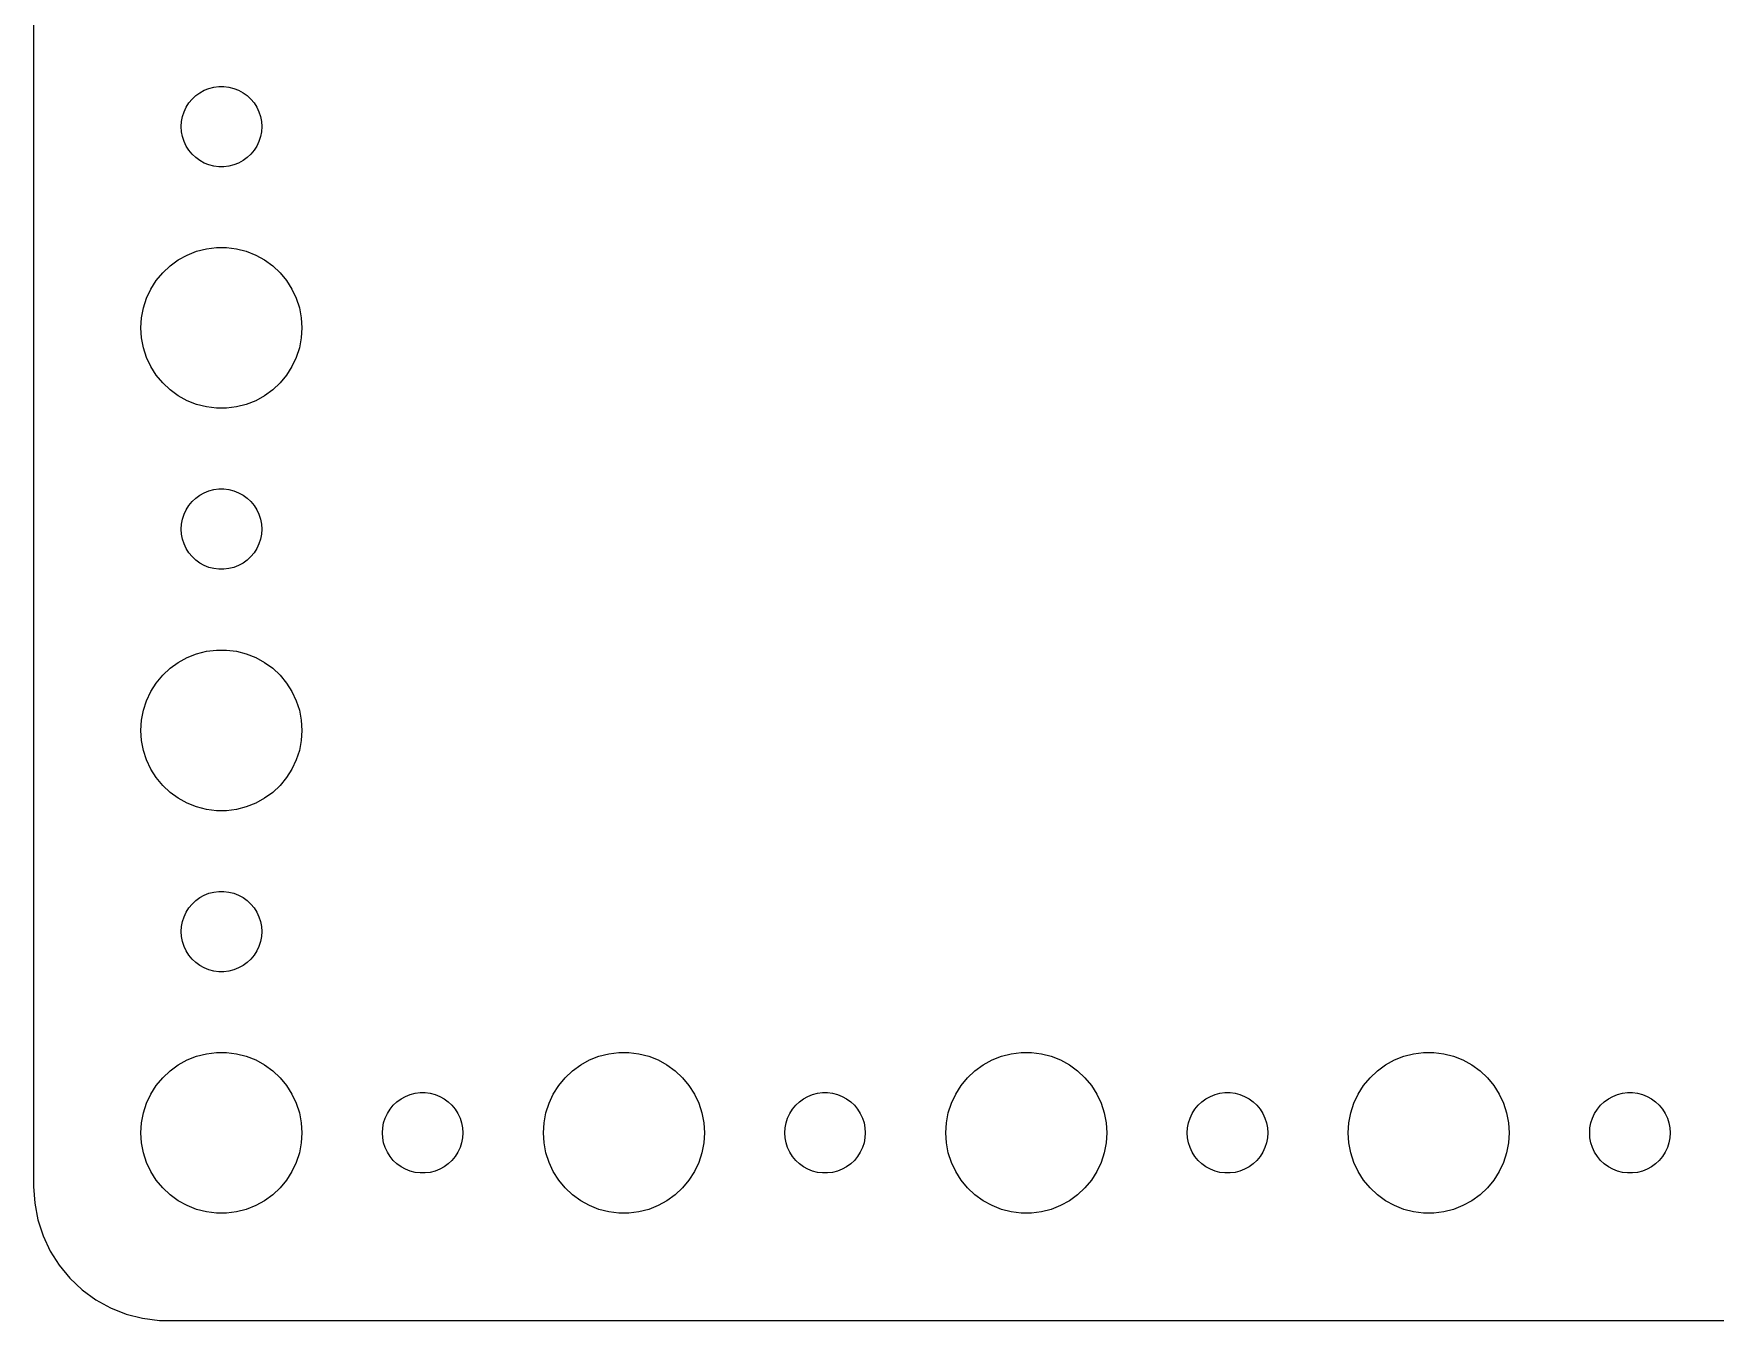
# Model space of a CAD drawing. Header units: metres. Extents: x -134 to 134, y 176 to 394.
# Drawn here: x -134.5 to -71.8, y 290 to 338 of the extents above; entities that cross this region are included whole.
import ezdxf

# ---------------------------------------------------------------- set-up
doc = ezdxf.new("R2010")
doc.units = ezdxf.units.M

msp = doc.modelspace()

# ---------------------------------------------------------------- linework, layer by layer
for p, q in [((-134.5, 389), (-134.5, 295)), ((-127.781, 335.973), (-127.594, 335.997)), ((-127.594, 335.997), (-127.406, 335.997)), ((-127.406, 335.997), (-127.219, 335.973)), ((-128.814, 335.223), (-128.714, 335.382)), ((-128.714, 335.382), (-128.593, 335.527)), ((-128.593, 335.527), (-128.456, 335.656)), ((-128.456, 335.656), (-128.304, 335.766)), ((-128.304, 335.766), (-128.139, 335.857)), ((-128.139, 335.857), (-127.964, 335.927)), ((-127.964, 335.927), (-127.781, 335.973)), ((-127.219, 335.973), (-127.036, 335.927)), ((-127.036, 335.927), (-126.861, 335.857)), ((-126.861, 335.857), (-126.696, 335.766)), ((-126.696, 335.766), (-126.544, 335.656)), ((-126.544, 335.656), (-126.407, 335.527)), ((-126.407, 335.527), (-126.286, 335.382)), ((-126.286, 335.382), (-126.186, 335.223)), ((-128.988, 334.688), (-128.953, 334.873)), ((-128.953, 334.873), (-128.895, 335.052)), ((-128.895, 335.052), (-128.814, 335.223)), ((-126.186, 335.223), (-126.105, 335.052)), ((-126.105, 335.052), (-126.047, 334.873)), ((-126.047, 334.873), (-126.012, 334.688)), ((-129, 334.5), (-128.988, 334.688)), ((-128.988, 334.312), (-129, 334.5)), ((-128.953, 334.127), (-128.988, 334.312)), ((-128.895, 333.948), (-128.953, 334.127)), ((-126.047, 334.127), (-126.105, 333.948)), ((-126.012, 334.312), (-126.047, 334.127)), ((-126.012, 334.688), (-126, 334.5)), ((-126, 334.5), (-126.012, 334.312)), ((-128.814, 333.777), (-128.895, 333.948)), ((-128.714, 333.618), (-128.814, 333.777)), ((-128.593, 333.473), (-128.714, 333.618)), ((-126.286, 333.618), (-126.407, 333.473)), ((-126.186, 333.777), (-126.286, 333.618)), ((-126.105, 333.948), (-126.186, 333.777)), ((-128.456, 333.344), (-128.593, 333.473)), ((-128.304, 333.234), (-128.456, 333.344)), ((-128.139, 333.143), (-128.304, 333.234)), ((-127.964, 333.073), (-128.139, 333.143)), ((-127.781, 333.027), (-127.964, 333.073)), ((-127.594, 333.003), (-127.781, 333.027)), ((-127.406, 333.003), (-127.594, 333.003)), ((-127.219, 333.027), (-127.406, 333.003)), ((-127.036, 333.073), (-127.219, 333.027)), ((-126.861, 333.143), (-127.036, 333.073)), ((-126.696, 333.234), (-126.861, 333.143)), ((-126.544, 333.344), (-126.696, 333.234)), ((-126.407, 333.473), (-126.544, 333.344)), ((-128.777, 329.714), (-128.427, 329.853)), ((-128.427, 329.853), (-128.062, 329.947)), ((-128.062, 329.947), (-127.688, 329.994)), ((-127.688, 329.994), (-127.312, 329.994)), ((-127.312, 329.994), (-126.938, 329.947)), ((-126.938, 329.947), (-126.573, 329.853)), ((-126.573, 329.853), (-126.223, 329.714)), ((-129.687, 329.054), (-129.412, 329.312)), ((-129.412, 329.312), (-129.107, 329.533)), ((-129.107, 329.533), (-128.777, 329.714)), ((-126.223, 329.714), (-125.893, 329.533)), ((-125.893, 329.533), (-125.588, 329.312)), ((-125.588, 329.312), (-125.313, 329.054)), ((-130.129, 328.445), (-129.927, 328.763)), ((-129.927, 328.763), (-129.687, 329.054)), ((-125.313, 329.054), (-125.073, 328.763)), ((-125.073, 328.763), (-124.871, 328.445)), ((-130.406, 327.746), (-130.289, 328.104)), ((-130.289, 328.104), (-130.129, 328.445)), ((-124.871, 328.445), (-124.711, 328.104)), ((-124.711, 328.104), (-124.594, 327.746)), ((-130.5, 327), (-130.476, 327.376)), ((-130.476, 327.376), (-130.406, 327.746)), ((-124.594, 327.746), (-124.524, 327.376)), ((-124.524, 327.376), (-124.5, 327)), ((-130.476, 326.624), (-130.5, 327)), ((-130.406, 326.254), (-130.476, 326.624)), ((-124.524, 326.624), (-124.594, 326.254)), ((-124.5, 327), (-124.524, 326.624)), ((-130.289, 325.896), (-130.406, 326.254)), ((-124.594, 326.254), (-124.711, 325.896)), ((-130.129, 325.555), (-130.289, 325.896)), ((-129.927, 325.237), (-130.129, 325.555)), ((-124.871, 325.555), (-125.073, 325.237)), ((-124.711, 325.896), (-124.871, 325.555)), ((-129.687, 324.946), (-129.927, 325.237)), ((-129.412, 324.688), (-129.687, 324.946)), ((-125.313, 324.946), (-125.588, 324.688)), ((-125.073, 325.237), (-125.313, 324.946)), ((-129.107, 324.467), (-129.412, 324.688)), ((-128.777, 324.286), (-129.107, 324.467)), ((-128.427, 324.147), (-128.777, 324.286)), ((-128.062, 324.053), (-128.427, 324.147)), ((-126.573, 324.147), (-126.938, 324.053)), ((-126.223, 324.286), (-126.573, 324.147)), ((-125.893, 324.467), (-126.223, 324.286)), ((-125.588, 324.688), (-125.893, 324.467)), ((-127.688, 324.006), (-128.062, 324.053)), ((-127.312, 324.006), (-127.688, 324.006)), ((-126.938, 324.053), (-127.312, 324.006)), ((-127.964, 320.927), (-127.781, 320.973)), ((-127.781, 320.973), (-127.594, 320.997)), ((-127.594, 320.997), (-127.406, 320.997)), ((-127.406, 320.997), (-127.219, 320.973)), ((-127.219, 320.973), (-127.036, 320.927)), ((-128.814, 320.223), (-128.714, 320.382)), ((-128.714, 320.382), (-128.593, 320.527)), ((-128.593, 320.527), (-128.456, 320.656)), ((-128.456, 320.656), (-128.304, 320.766)), ((-128.304, 320.766), (-128.139, 320.857)), ((-128.139, 320.857), (-127.964, 320.927)), ((-127.036, 320.927), (-126.861, 320.857)), ((-126.861, 320.857), (-126.696, 320.766)), ((-126.696, 320.766), (-126.544, 320.656)), ((-126.544, 320.656), (-126.407, 320.527)), ((-126.407, 320.527), (-126.286, 320.382)), ((-126.286, 320.382), (-126.186, 320.223)), ((-128.988, 319.688), (-128.953, 319.873)), ((-128.953, 319.873), (-128.895, 320.052)), ((-128.895, 320.052), (-128.814, 320.223)), ((-126.186, 320.223), (-126.105, 320.052)), ((-126.105, 320.052), (-126.047, 319.873)), ((-126.047, 319.873), (-126.012, 319.688)), ((-129, 319.5), (-128.988, 319.688)), ((-128.988, 319.312), (-129, 319.5)), ((-128.953, 319.127), (-128.988, 319.312)), ((-128.895, 318.948), (-128.953, 319.127)), ((-126.047, 319.127), (-126.105, 318.948)), ((-126.012, 319.312), (-126.047, 319.127)), ((-126.012, 319.688), (-126, 319.5)), ((-126, 319.5), (-126.012, 319.312)), ((-128.814, 318.777), (-128.895, 318.948)), ((-128.714, 318.618), (-128.814, 318.777)), ((-128.593, 318.473), (-128.714, 318.618)), ((-128.456, 318.344), (-128.593, 318.473)), ((-126.407, 318.473), (-126.544, 318.344)), ((-126.286, 318.618), (-126.407, 318.473)), ((-126.186, 318.777), (-126.286, 318.618)), ((-126.105, 318.948), (-126.186, 318.777)), ((-128.304, 318.234), (-128.456, 318.344)), ((-128.139, 318.143), (-128.304, 318.234)), ((-127.964, 318.073), (-128.139, 318.143)), ((-127.781, 318.027), (-127.964, 318.073)), ((-127.594, 318.003), (-127.781, 318.027)), ((-127.406, 318.003), (-127.594, 318.003)), ((-127.219, 318.027), (-127.406, 318.003)), ((-127.036, 318.073), (-127.219, 318.027)), ((-126.861, 318.143), (-127.036, 318.073)), ((-126.696, 318.234), (-126.861, 318.143)), ((-126.544, 318.344), (-126.696, 318.234)), ((-129.107, 314.533), (-128.777, 314.714)), ((-128.777, 314.714), (-128.427, 314.853)), ((-128.427, 314.853), (-128.062, 314.947)), ((-128.062, 314.947), (-127.688, 314.994)), ((-127.688, 314.994), (-127.312, 314.994)), ((-127.312, 314.994), (-126.938, 314.947)), ((-126.938, 314.947), (-126.573, 314.853)), ((-126.573, 314.853), (-126.223, 314.714)), ((-126.223, 314.714), (-125.893, 314.533)), ((-129.927, 313.763), (-129.687, 314.054)), ((-129.687, 314.054), (-129.412, 314.312)), ((-129.412, 314.312), (-129.107, 314.533)), ((-125.893, 314.533), (-125.588, 314.312)), ((-125.588, 314.312), (-125.313, 314.054)), ((-125.313, 314.054), (-125.073, 313.763)), ((-130.289, 313.104), (-130.129, 313.445)), ((-130.129, 313.445), (-129.927, 313.763)), ((-125.073, 313.763), (-124.871, 313.445)), ((-124.871, 313.445), (-124.711, 313.104)), ((-130.406, 312.746), (-130.289, 313.104)), ((-124.711, 313.104), (-124.594, 312.746)), ((-130.5, 312), (-130.476, 312.376)), ((-130.476, 312.376), (-130.406, 312.746)), ((-124.594, 312.746), (-124.524, 312.376)), ((-124.524, 312.376), (-124.5, 312)), ((-130.476, 311.624), (-130.5, 312)), ((-130.406, 311.254), (-130.476, 311.624)), ((-124.524, 311.624), (-124.594, 311.254)), ((-124.5, 312), (-124.524, 311.624)), ((-130.289, 310.896), (-130.406, 311.254)), ((-124.594, 311.254), (-124.711, 310.896)), ((-130.129, 310.555), (-130.289, 310.896)), ((-129.927, 310.237), (-130.129, 310.555)), ((-124.871, 310.555), (-125.073, 310.237)), ((-124.711, 310.896), (-124.871, 310.555)), ((-129.687, 309.946), (-129.927, 310.237)), ((-129.412, 309.688), (-129.687, 309.946)), ((-129.107, 309.467), (-129.412, 309.688)), ((-125.588, 309.688), (-125.893, 309.467)), ((-125.313, 309.946), (-125.588, 309.688)), ((-125.073, 310.237), (-125.313, 309.946)), ((-128.777, 309.286), (-129.107, 309.467)), ((-128.427, 309.147), (-128.777, 309.286)), ((-128.062, 309.053), (-128.427, 309.147)), ((-127.688, 309.006), (-128.062, 309.053)), ((-126.938, 309.053), (-127.312, 309.006)), ((-126.573, 309.147), (-126.938, 309.053)), ((-126.223, 309.286), (-126.573, 309.147)), ((-125.893, 309.467), (-126.223, 309.286)), ((-127.312, 309.006), (-127.688, 309.006)), ((-128.139, 305.857), (-127.964, 305.927)), ((-127.964, 305.927), (-127.781, 305.973)), ((-127.781, 305.973), (-127.594, 305.997)), ((-127.594, 305.997), (-127.406, 305.997)), ((-127.406, 305.997), (-127.219, 305.973)), ((-127.219, 305.973), (-127.036, 305.927)), ((-127.036, 305.927), (-126.861, 305.857)), ((-128.814, 305.223), (-128.714, 305.382)), ((-128.714, 305.382), (-128.593, 305.527)), ((-128.593, 305.527), (-128.456, 305.656)), ((-128.456, 305.656), (-128.304, 305.766)), ((-128.304, 305.766), (-128.139, 305.857)), ((-126.861, 305.857), (-126.696, 305.766)), ((-126.696, 305.766), (-126.544, 305.656)), ((-126.544, 305.656), (-126.407, 305.527)), ((-126.407, 305.527), (-126.286, 305.382)), ((-126.286, 305.382), (-126.186, 305.223)), ((-129, 304.5), (-128.988, 304.688)), ((-128.988, 304.688), (-128.953, 304.873)), ((-128.953, 304.873), (-128.895, 305.052)), ((-128.895, 305.052), (-128.814, 305.223)), ((-126.186, 305.223), (-126.105, 305.052)), ((-126.105, 305.052), (-126.047, 304.873)), ((-126.047, 304.873), (-126.012, 304.688)), ((-126.012, 304.688), (-126, 304.5)), ((-128.988, 304.312), (-129, 304.5)), ((-128.953, 304.127), (-128.988, 304.312)), ((-128.895, 303.948), (-128.953, 304.127)), ((-126.047, 304.127), (-126.105, 303.948)), ((-126.012, 304.312), (-126.047, 304.127)), ((-126, 304.5), (-126.012, 304.312)), ((-128.814, 303.777), (-128.895, 303.948)), ((-128.714, 303.618), (-128.814, 303.777)), ((-128.593, 303.473), (-128.714, 303.618)), ((-128.456, 303.344), (-128.593, 303.473)), ((-126.407, 303.473), (-126.544, 303.344)), ((-126.286, 303.618), (-126.407, 303.473)), ((-126.186, 303.777), (-126.286, 303.618)), ((-126.105, 303.948), (-126.186, 303.777)), ((-128.304, 303.234), (-128.456, 303.344)), ((-128.139, 303.143), (-128.304, 303.234)), ((-127.964, 303.073), (-128.139, 303.143)), ((-127.781, 303.027), (-127.964, 303.073)), ((-127.594, 303.003), (-127.781, 303.027)), ((-127.406, 303.003), (-127.594, 303.003)), ((-127.219, 303.027), (-127.406, 303.003)), ((-127.036, 303.073), (-127.219, 303.027)), ((-126.861, 303.143), (-127.036, 303.073)), ((-126.696, 303.234), (-126.861, 303.143)), ((-126.544, 303.344), (-126.696, 303.234)), ((-129.107, 299.533), (-128.777, 299.714)), ((-128.777, 299.714), (-128.427, 299.853)), ((-128.427, 299.853), (-128.062, 299.947)), ((-128.062, 299.947), (-127.688, 299.994)), ((-127.688, 299.994), (-127.312, 299.994)), ((-127.312, 299.994), (-126.938, 299.947)), ((-126.938, 299.947), (-126.573, 299.853)), ((-126.573, 299.853), (-126.223, 299.714)), ((-126.223, 299.714), (-125.893, 299.533)), ((-114.107, 299.533), (-113.777, 299.714)), ((-113.777, 299.714), (-113.427, 299.853)), ((-113.427, 299.853), (-113.062, 299.947)), ((-113.062, 299.947), (-112.688, 299.994)), ((-112.688, 299.994), (-112.312, 299.994)), ((-112.312, 299.994), (-111.938, 299.947)), ((-111.938, 299.947), (-111.573, 299.853)), ((-111.573, 299.853), (-111.223, 299.714)), ((-111.223, 299.714), (-110.893, 299.533)), ((-99.1075, 299.533), (-98.7773, 299.714)), ((-98.7773, 299.714), (-98.427, 299.853)), ((-98.427, 299.853), (-98.0621, 299.947)), ((-98.0621, 299.947), (-97.6884, 299.994)), ((-97.6884, 299.994), (-97.3116, 299.994)), ((-97.3116, 299.994), (-96.9379, 299.947)), ((-96.9379, 299.947), (-96.573, 299.853)), ((-96.573, 299.853), (-96.2227, 299.714)), ((-96.2227, 299.714), (-95.8925, 299.533)), ((-84.1075, 299.533), (-83.7773, 299.714)), ((-83.7773, 299.714), (-83.427, 299.853)), ((-83.427, 299.853), (-83.0621, 299.947)), ((-83.0621, 299.947), (-82.6884, 299.994)), ((-82.6884, 299.994), (-82.3116, 299.994)), ((-82.3116, 299.994), (-81.9379, 299.947)), ((-81.9379, 299.947), (-81.573, 299.853)), ((-81.573, 299.853), (-81.2227, 299.714)), ((-81.2227, 299.714), (-80.8925, 299.533)), ((-129.927, 298.763), (-129.687, 299.054)), ((-129.687, 299.054), (-129.412, 299.312)), ((-129.412, 299.312), (-129.107, 299.533)), ((-125.893, 299.533), (-125.588, 299.312)), ((-125.588, 299.312), (-125.313, 299.054)), ((-125.313, 299.054), (-125.073, 298.763)), ((-114.927, 298.763), (-114.687, 299.054)), ((-114.687, 299.054), (-114.412, 299.312)), ((-114.412, 299.312), (-114.107, 299.533)), ((-110.893, 299.533), (-110.588, 299.312)), ((-110.588, 299.312), (-110.313, 299.054)), ((-110.313, 299.054), (-110.073, 298.763)), ((-99.927, 298.763), (-99.6869, 299.054)), ((-99.6869, 299.054), (-99.4123, 299.312)), ((-99.4123, 299.312), (-99.1075, 299.533)), ((-95.8925, 299.533), (-95.5877, 299.312)), ((-95.5877, 299.312), (-95.3131, 299.054)), ((-95.3131, 299.054), (-95.073, 298.763)), ((-84.927, 298.763), (-84.6869, 299.054)), ((-84.6869, 299.054), (-84.4123, 299.312)), ((-84.4123, 299.312), (-84.1075, 299.533)), ((-80.8925, 299.533), (-80.5877, 299.312)), ((-80.5877, 299.312), (-80.3131, 299.054)), ((-80.3131, 299.054), (-80.073, 298.763)), ((-130.289, 298.104), (-130.129, 298.445)), ((-130.129, 298.445), (-129.927, 298.763)), ((-125.073, 298.763), (-124.871, 298.445)), ((-124.871, 298.445), (-124.711, 298.104)), ((-120.639, 298.357), (-120.464, 298.427)), ((-120.464, 298.427), (-120.281, 298.473)), ((-120.281, 298.473), (-120.094, 298.497)), ((-120.094, 298.497), (-119.906, 298.497)), ((-119.906, 298.497), (-119.719, 298.473)), ((-119.719, 298.473), (-119.536, 298.427)), ((-119.536, 298.427), (-119.361, 298.357)), ((-115.289, 298.104), (-115.129, 298.445)), ((-115.129, 298.445), (-114.927, 298.763)), ((-110.073, 298.763), (-109.871, 298.445)), ((-109.871, 298.445), (-109.711, 298.104)), ((-105.639, 298.357), (-105.464, 298.427)), ((-105.464, 298.427), (-105.281, 298.473)), ((-105.281, 298.473), (-105.094, 298.497)), ((-105.094, 298.497), (-104.906, 298.497)), ((-104.906, 298.497), (-104.719, 298.473)), ((-104.719, 298.473), (-104.536, 298.427)), ((-104.536, 298.427), (-104.361, 298.357)), ((-100.289, 298.104), (-100.129, 298.445)), ((-100.129, 298.445), (-99.927, 298.763)), ((-95.073, 298.763), (-94.8711, 298.445)), ((-94.8711, 298.445), (-94.7107, 298.104)), ((-90.6387, 298.357), (-90.4635, 298.427)), ((-90.4635, 298.427), (-90.2811, 298.473)), ((-90.2811, 298.473), (-90.0942, 298.497)), ((-90.0942, 298.497), (-89.9058, 298.497)), ((-89.9058, 298.497), (-89.7189, 298.473)), ((-89.7189, 298.473), (-89.5365, 298.427)), ((-89.5365, 298.427), (-89.3613, 298.357)), ((-85.2893, 298.104), (-85.1289, 298.445)), ((-85.1289, 298.445), (-84.927, 298.763)), ((-80.073, 298.763), (-79.8711, 298.445)), ((-79.8711, 298.445), (-79.7107, 298.104)), ((-75.6387, 298.357), (-75.4635, 298.427)), ((-75.4635, 298.427), (-75.2811, 298.473)), ((-75.2811, 298.473), (-75.0942, 298.497)), ((-75.0942, 298.497), (-74.9058, 298.497)), ((-74.9058, 298.497), (-74.7189, 298.473)), ((-74.7189, 298.473), (-74.5365, 298.427)), ((-74.5365, 298.427), (-74.3613, 298.357)), ((-130.406, 297.746), (-130.289, 298.104)), ((-124.711, 298.104), (-124.594, 297.746)), ((-121.314, 297.723), (-121.214, 297.882)), ((-121.214, 297.882), (-121.093, 298.027)), ((-121.093, 298.027), (-120.956, 298.156)), ((-120.956, 298.156), (-120.804, 298.266)), ((-120.804, 298.266), (-120.639, 298.357)), ((-119.361, 298.357), (-119.196, 298.266)), ((-119.196, 298.266), (-119.044, 298.156)), ((-119.044, 298.156), (-118.907, 298.027)), ((-118.907, 298.027), (-118.786, 297.882)), ((-118.786, 297.882), (-118.686, 297.723)), ((-115.406, 297.746), (-115.289, 298.104)), ((-109.711, 298.104), (-109.594, 297.746)), ((-106.314, 297.723), (-106.214, 297.882)), ((-106.214, 297.882), (-106.093, 298.027)), ((-106.093, 298.027), (-105.956, 298.156)), ((-105.956, 298.156), (-105.804, 298.266)), ((-105.804, 298.266), (-105.639, 298.357)), ((-104.361, 298.357), (-104.196, 298.266)), ((-104.196, 298.266), (-104.044, 298.156)), ((-104.044, 298.156), (-103.907, 298.027)), ((-103.907, 298.027), (-103.786, 297.882)), ((-103.786, 297.882), (-103.686, 297.723)), ((-100.406, 297.746), (-100.289, 298.104)), ((-94.7107, 298.104), (-94.5943, 297.746)), ((-91.3145, 297.723), (-91.2135, 297.882)), ((-91.2135, 297.882), (-91.0934, 298.027)), ((-91.0934, 298.027), (-90.9561, 298.156)), ((-90.9561, 298.156), (-90.8037, 298.266)), ((-90.8037, 298.266), (-90.6387, 298.357)), ((-89.3613, 298.357), (-89.1963, 298.266)), ((-89.1963, 298.266), (-89.0439, 298.156)), ((-89.0439, 298.156), (-88.9065, 298.027)), ((-88.9065, 298.027), (-88.7865, 297.882)), ((-88.7865, 297.882), (-88.6855, 297.723)), ((-85.4057, 297.746), (-85.2893, 298.104)), ((-79.7107, 298.104), (-79.5943, 297.746)), ((-76.3145, 297.723), (-76.2135, 297.882)), ((-76.2135, 297.882), (-76.0934, 298.027)), ((-76.0934, 298.027), (-75.9561, 298.156)), ((-75.9561, 298.156), (-75.8037, 298.266)), ((-75.8037, 298.266), (-75.6387, 298.357)), ((-74.3613, 298.357), (-74.1963, 298.266)), ((-74.1963, 298.266), (-74.0439, 298.156)), ((-74.0439, 298.156), (-73.9065, 298.027)), ((-73.9065, 298.027), (-73.7865, 297.882)), ((-73.7865, 297.882), (-73.6855, 297.723)), ((-130.5, 297), (-130.476, 297.376)), ((-130.476, 297.376), (-130.406, 297.746)), ((-124.594, 297.746), (-124.524, 297.376)), ((-124.524, 297.376), (-124.5, 297)), ((-121.5, 297), (-121.488, 297.188)), ((-121.488, 297.188), (-121.453, 297.373)), ((-121.453, 297.373), (-121.395, 297.552)), ((-121.395, 297.552), (-121.314, 297.723)), ((-118.686, 297.723), (-118.605, 297.552)), ((-118.605, 297.552), (-118.547, 297.373)), ((-118.547, 297.373), (-118.512, 297.188)), ((-118.512, 297.188), (-118.5, 297)), ((-115.5, 297), (-115.476, 297.376)), ((-115.476, 297.376), (-115.406, 297.746)), ((-109.594, 297.746), (-109.524, 297.376)), ((-109.524, 297.376), (-109.5, 297)), ((-106.5, 297), (-106.488, 297.188)), ((-106.488, 297.188), (-106.453, 297.373)), ((-106.453, 297.373), (-106.395, 297.552)), ((-106.395, 297.552), (-106.314, 297.723)), ((-103.686, 297.723), (-103.605, 297.552)), ((-103.605, 297.552), (-103.547, 297.373)), ((-103.547, 297.373), (-103.512, 297.188)), ((-103.512, 297.188), (-103.5, 297)), ((-100.5, 297), (-100.476, 297.376)), ((-100.476, 297.376), (-100.406, 297.746)), ((-94.5943, 297.746), (-94.5237, 297.376)), ((-94.5237, 297.376), (-94.5, 297)), ((-91.5, 297), (-91.4882, 297.188)), ((-91.4882, 297.188), (-91.4529, 297.373)), ((-91.4529, 297.373), (-91.3947, 297.552)), ((-91.3947, 297.552), (-91.3145, 297.723)), ((-88.6855, 297.723), (-88.6053, 297.552)), ((-88.6053, 297.552), (-88.5471, 297.373)), ((-88.5471, 297.373), (-88.5118, 297.188)), ((-88.5118, 297.188), (-88.5, 297)), ((-85.5, 297), (-85.4763, 297.376)), ((-85.4763, 297.376), (-85.4057, 297.746)), ((-79.5943, 297.746), (-79.5237, 297.376)), ((-79.5237, 297.376), (-79.5, 297)), ((-76.5, 297), (-76.4882, 297.188)), ((-76.4882, 297.188), (-76.4529, 297.373)), ((-76.4529, 297.373), (-76.3947, 297.552)), ((-76.3947, 297.552), (-76.3145, 297.723)), ((-73.6855, 297.723), (-73.6053, 297.552)), ((-73.6053, 297.552), (-73.5471, 297.373)), ((-73.5471, 297.373), (-73.5118, 297.188)), ((-73.5118, 297.188), (-73.5, 297)), ((-130.476, 296.624), (-130.5, 297)), ((-130.406, 296.254), (-130.476, 296.624)), ((-124.524, 296.624), (-124.594, 296.254)), ((-124.5, 297), (-124.524, 296.624)), ((-121.488, 296.812), (-121.5, 297)), ((-121.453, 296.627), (-121.488, 296.812)), ((-121.395, 296.448), (-121.453, 296.627)), ((-118.547, 296.627), (-118.605, 296.448)), ((-118.512, 296.812), (-118.547, 296.627)), ((-118.5, 297), (-118.512, 296.812)), ((-115.476, 296.624), (-115.5, 297)), ((-115.406, 296.254), (-115.476, 296.624)), ((-109.524, 296.624), (-109.594, 296.254)), ((-109.5, 297), (-109.524, 296.624)), ((-106.488, 296.812), (-106.5, 297)), ((-106.453, 296.627), (-106.488, 296.812)), ((-106.395, 296.448), (-106.453, 296.627)), ((-103.547, 296.627), (-103.605, 296.448)), ((-103.512, 296.812), (-103.547, 296.627)), ((-103.5, 297), (-103.512, 296.812)), ((-100.476, 296.624), (-100.5, 297)), ((-100.406, 296.254), (-100.476, 296.624)), ((-94.5237, 296.624), (-94.5943, 296.254)), ((-94.5, 297), (-94.5237, 296.624)), ((-91.4882, 296.812), (-91.5, 297)), ((-91.4529, 296.627), (-91.4882, 296.812)), ((-91.3947, 296.448), (-91.4529, 296.627)), ((-88.5471, 296.627), (-88.6053, 296.448)), ((-88.5118, 296.812), (-88.5471, 296.627)), ((-88.5, 297), (-88.5118, 296.812)), ((-85.4763, 296.624), (-85.5, 297)), ((-85.4057, 296.254), (-85.4763, 296.624)), ((-79.5237, 296.624), (-79.5943, 296.254)), ((-79.5, 297), (-79.5237, 296.624)), ((-76.4882, 296.812), (-76.5, 297)), ((-76.4529, 296.627), (-76.4882, 296.812)), ((-76.3947, 296.448), (-76.4529, 296.627)), ((-73.5471, 296.627), (-73.6053, 296.448)), ((-73.5118, 296.812), (-73.5471, 296.627)), ((-73.5, 297), (-73.5118, 296.812)), ((-130.289, 295.896), (-130.406, 296.254)), ((-130.129, 295.555), (-130.289, 295.896)), ((-124.711, 295.896), (-124.871, 295.555)), ((-124.594, 296.254), (-124.711, 295.896)), ((-121.314, 296.277), (-121.395, 296.448)), ((-121.214, 296.118), (-121.314, 296.277)), ((-121.093, 295.973), (-121.214, 296.118)), ((-120.956, 295.844), (-121.093, 295.973)), ((-118.907, 295.973), (-119.044, 295.844)), ((-118.786, 296.118), (-118.907, 295.973)), ((-118.686, 296.277), (-118.786, 296.118)), ((-118.605, 296.448), (-118.686, 296.277)), ((-115.289, 295.896), (-115.406, 296.254)), ((-115.129, 295.555), (-115.289, 295.896)), ((-109.711, 295.896), (-109.871, 295.555)), ((-109.594, 296.254), (-109.711, 295.896)), ((-106.314, 296.277), (-106.395, 296.448)), ((-106.214, 296.118), (-106.314, 296.277)), ((-106.093, 295.973), (-106.214, 296.118)), ((-105.956, 295.844), (-106.093, 295.973)), ((-103.907, 295.973), (-104.044, 295.844)), ((-103.786, 296.118), (-103.907, 295.973)), ((-103.686, 296.277), (-103.786, 296.118)), ((-103.605, 296.448), (-103.686, 296.277)), ((-100.289, 295.896), (-100.406, 296.254)), ((-100.129, 295.555), (-100.289, 295.896)), ((-94.7107, 295.896), (-94.8711, 295.555)), ((-94.5943, 296.254), (-94.7107, 295.896)), ((-91.3145, 296.277), (-91.3947, 296.448)), ((-91.2135, 296.118), (-91.3145, 296.277)), ((-91.0934, 295.973), (-91.2135, 296.118)), ((-90.9561, 295.844), (-91.0934, 295.973)), ((-88.9065, 295.973), (-89.0439, 295.844)), ((-88.7865, 296.118), (-88.9065, 295.973)), ((-88.6855, 296.277), (-88.7865, 296.118)), ((-88.6053, 296.448), (-88.6855, 296.277)), ((-85.2893, 295.896), (-85.4057, 296.254)), ((-85.1289, 295.555), (-85.2893, 295.896)), ((-79.7107, 295.896), (-79.8711, 295.555)), ((-79.5943, 296.254), (-79.7107, 295.896)), ((-76.3145, 296.277), (-76.3947, 296.448)), ((-76.2135, 296.118), (-76.3145, 296.277)), ((-76.0934, 295.973), (-76.2135, 296.118)), ((-75.9561, 295.844), (-76.0934, 295.973)), ((-73.9065, 295.973), (-74.0439, 295.844)), ((-73.7865, 296.118), (-73.9065, 295.973)), ((-73.6855, 296.277), (-73.7865, 296.118)), ((-73.6053, 296.448), (-73.6855, 296.277)), ((-129.927, 295.237), (-130.129, 295.555)), ((-124.871, 295.555), (-125.073, 295.237)), ((-120.804, 295.734), (-120.956, 295.844)), ((-120.639, 295.643), (-120.804, 295.734)), ((-120.464, 295.573), (-120.639, 295.643)), ((-120.281, 295.527), (-120.464, 295.573)), ((-120.094, 295.503), (-120.281, 295.527)), ((-119.906, 295.503), (-120.094, 295.503)), ((-119.719, 295.527), (-119.906, 295.503)), ((-119.536, 295.573), (-119.719, 295.527)), ((-119.361, 295.643), (-119.536, 295.573)), ((-119.196, 295.734), (-119.361, 295.643)), ((-119.044, 295.844), (-119.196, 295.734)), ((-114.927, 295.237), (-115.129, 295.555)), ((-109.871, 295.555), (-110.073, 295.237)), ((-105.804, 295.734), (-105.956, 295.844)), ((-105.639, 295.643), (-105.804, 295.734)), ((-105.464, 295.573), (-105.639, 295.643)), ((-105.281, 295.527), (-105.464, 295.573)), ((-105.094, 295.503), (-105.281, 295.527)), ((-104.906, 295.503), (-105.094, 295.503)), ((-104.719, 295.527), (-104.906, 295.503)), ((-104.536, 295.573), (-104.719, 295.527)), ((-104.361, 295.643), (-104.536, 295.573)), ((-104.196, 295.734), (-104.361, 295.643)), ((-104.044, 295.844), (-104.196, 295.734)), ((-99.927, 295.237), (-100.129, 295.555)), ((-94.8711, 295.555), (-95.073, 295.237)), ((-90.8037, 295.734), (-90.9561, 295.844)), ((-90.6387, 295.643), (-90.8037, 295.734)), ((-90.4635, 295.573), (-90.6387, 295.643)), ((-90.2811, 295.527), (-90.4635, 295.573)), ((-90.0942, 295.503), (-90.2811, 295.527)), ((-89.9058, 295.503), (-90.0942, 295.503)), ((-89.7189, 295.527), (-89.9058, 295.503)), ((-89.5365, 295.573), (-89.7189, 295.527)), ((-89.3613, 295.643), (-89.5365, 295.573)), ((-89.1963, 295.734), (-89.3613, 295.643)), ((-89.0439, 295.844), (-89.1963, 295.734)), ((-84.927, 295.237), (-85.1289, 295.555)), ((-79.8711, 295.555), (-80.073, 295.237)), ((-75.8037, 295.734), (-75.9561, 295.844)), ((-75.6387, 295.643), (-75.8037, 295.734)), ((-75.4635, 295.573), (-75.6387, 295.643)), ((-75.2811, 295.527), (-75.4635, 295.573)), ((-75.0942, 295.503), (-75.2811, 295.527)), ((-74.9058, 295.503), (-75.0942, 295.503)), ((-74.7189, 295.527), (-74.9058, 295.503)), ((-74.5365, 295.573), (-74.7189, 295.527)), ((-74.3613, 295.643), (-74.5365, 295.573)), ((-74.1963, 295.734), (-74.3613, 295.643)), ((-74.0439, 295.844), (-74.1963, 295.734)), ((-134.5, 295), (-134.461, 294.373)), ((-129.687, 294.946), (-129.927, 295.237)), ((-129.412, 294.688), (-129.687, 294.946)), ((-129.107, 294.467), (-129.412, 294.688)), ((-125.588, 294.688), (-125.893, 294.467)), ((-125.313, 294.946), (-125.588, 294.688)), ((-125.073, 295.237), (-125.313, 294.946)), ((-114.687, 294.946), (-114.927, 295.237)), ((-114.412, 294.688), (-114.687, 294.946)), ((-114.107, 294.467), (-114.412, 294.688)), ((-110.588, 294.688), (-110.893, 294.467)), ((-110.313, 294.946), (-110.588, 294.688)), ((-110.073, 295.237), (-110.313, 294.946)), ((-99.6869, 294.946), (-99.927, 295.237)), ((-99.4123, 294.688), (-99.6869, 294.946)), ((-99.1075, 294.467), (-99.4123, 294.688)), ((-95.5877, 294.688), (-95.8925, 294.467)), ((-95.3131, 294.946), (-95.5877, 294.688)), ((-95.073, 295.237), (-95.3131, 294.946)), ((-84.6869, 294.946), (-84.927, 295.237)), ((-84.4123, 294.688), (-84.6869, 294.946)), ((-84.1075, 294.467), (-84.4123, 294.688)), ((-80.5877, 294.688), (-80.8925, 294.467)), ((-80.3131, 294.946), (-80.5877, 294.688)), ((-80.073, 295.237), (-80.3131, 294.946)), ((-134.461, 294.373), (-134.343, 293.757)), ((-128.777, 294.286), (-129.107, 294.467)), ((-128.427, 294.147), (-128.777, 294.286)), ((-128.062, 294.053), (-128.427, 294.147)), ((-127.688, 294.006), (-128.062, 294.053)), ((-127.312, 294.006), (-127.688, 294.006)), ((-126.938, 294.053), (-127.312, 294.006)), ((-126.573, 294.147), (-126.938, 294.053)), ((-126.223, 294.286), (-126.573, 294.147)), ((-125.893, 294.467), (-126.223, 294.286)), ((-113.777, 294.286), (-114.107, 294.467)), ((-113.427, 294.147), (-113.777, 294.286)), ((-113.062, 294.053), (-113.427, 294.147)), ((-112.688, 294.006), (-113.062, 294.053)), ((-112.312, 294.006), (-112.688, 294.006)), ((-111.938, 294.053), (-112.312, 294.006)), ((-111.573, 294.147), (-111.938, 294.053)), ((-111.223, 294.286), (-111.573, 294.147)), ((-110.893, 294.467), (-111.223, 294.286)), ((-98.7773, 294.286), (-99.1075, 294.467)), ((-98.427, 294.147), (-98.7773, 294.286)), ((-98.0621, 294.053), (-98.427, 294.147)), ((-97.6884, 294.006), (-98.0621, 294.053)), ((-97.3116, 294.006), (-97.6884, 294.006)), ((-96.9379, 294.053), (-97.3116, 294.006)), ((-96.573, 294.147), (-96.9379, 294.053)), ((-96.2227, 294.286), (-96.573, 294.147)), ((-95.8925, 294.467), (-96.2227, 294.286)), ((-83.7773, 294.286), (-84.1075, 294.467)), ((-83.427, 294.147), (-83.7773, 294.286)), ((-83.0621, 294.053), (-83.427, 294.147)), ((-82.6884, 294.006), (-83.0621, 294.053)), ((-82.3116, 294.006), (-82.6884, 294.006)), ((-81.9379, 294.053), (-82.3116, 294.006)), ((-81.573, 294.147), (-81.9379, 294.053)), ((-81.2227, 294.286), (-81.573, 294.147)), ((-80.8925, 294.467), (-81.2227, 294.286)), ((-134.343, 293.757), (-134.149, 293.159)), ((-134.149, 293.159), (-133.882, 292.591)), ((-133.882, 292.591), (-133.545, 292.061)), ((-133.545, 292.061), (-133.145, 291.577)), ((-133.145, 291.577), (-132.687, 291.147)), ((-132.687, 291.147), (-132.179, 290.778)), ((-132.179, 290.778), (-131.629, 290.476)), ((-131.629, 290.476), (-131.045, 290.245)), ((-131.045, 290.245), (-130.437, 290.089)), ((-130.437, 290.089), (-129.814, 290.01)), ((-129.814, 290.01), (129.814, 290.01))]:
    msp.add_line(p, q)

doc.saveas('drawing.dxf')
